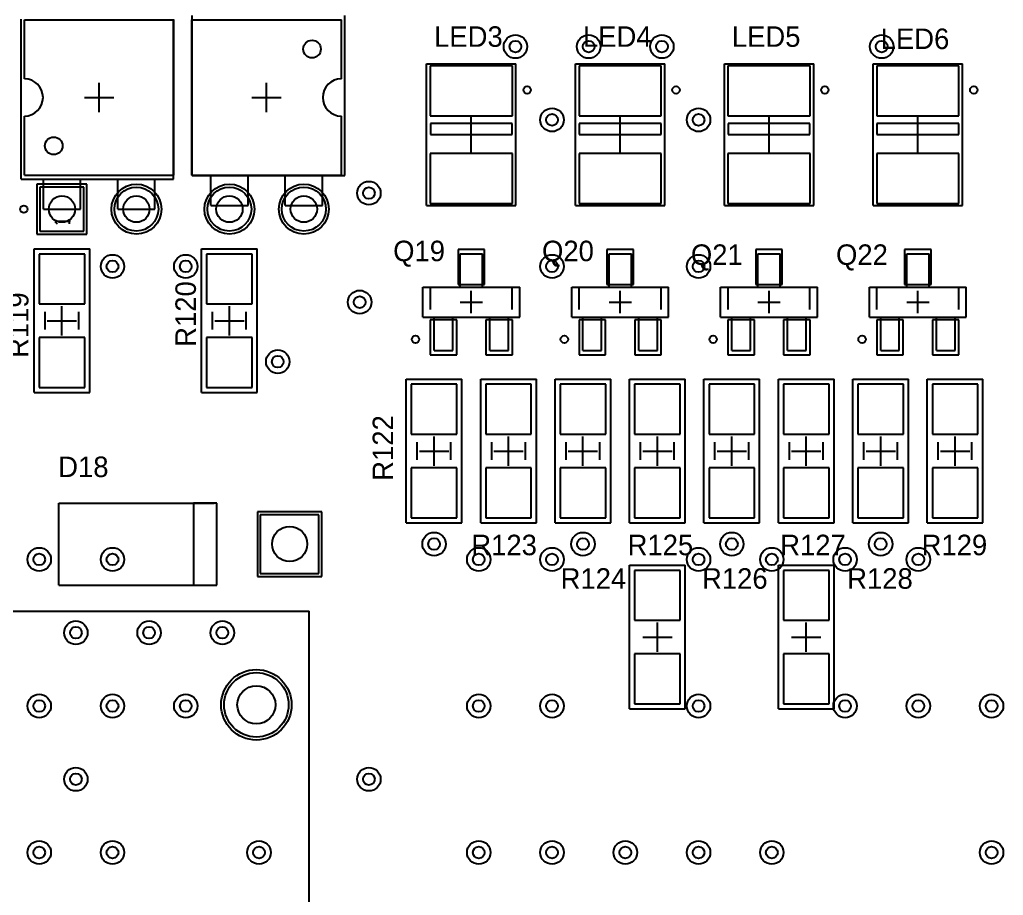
# Model space of a CAD drawing. Header units: millimetres. Extents: x 52 to 245, y 27 to 183.
# Drawn here: x 166.83 to 200.4, y 61.04 to 90.92 of the extents above; entities that cross this region are included whole.
import ezdxf

# ---------------------------------------------------------------- set-up
doc = ezdxf.new("R2010")
doc.units = ezdxf.units.MM
for name, color, linetype in [('BottomSolder', 6, 'Continuous'), ('Mechanical15', 56, 'Continuous'), ('MultiLayer', 9, 'Continuous'), ('PadHoleLayer', 156, 'Continuous'), ('TopOverlay', 2, 'Continuous'), ('TopSolder', 216, 'Continuous'), ('ViaHoleLayer', 16, 'Continuous')]:
    doc.layers.add(name, color=color, linetype=linetype)

msp = doc.modelspace()

# ---------------------------------------------------------------- linework, layer by layer
at = {"layer": 'BottomSolder'}
for p, q in [((169.127, 85.307), (167.423, 85.307)), ((167.423, 85.307), (167.423, 83.603)), ((169.127, 83.603), (169.127, 85.307)), ((167.423, 83.603), (169.127, 83.603)), ((174.943, 74.127), (174.943, 71.923)), ((177.147, 74.127), (174.943, 74.127)), ((177.147, 71.923), (177.147, 74.127)), ((174.943, 71.923), (177.147, 71.923)), ((187.818, 72.127), (187.818, 70.423)), ((189.372, 72.127), (187.818, 72.127)), ((189.372, 70.423), (189.372, 72.127)), ((192.898, 72.127), (192.898, 70.423)), ((194.452, 72.127), (192.898, 72.127)), ((194.452, 70.423), (194.452, 72.127)), ((187.818, 70.423), (189.372, 70.423)), ((192.898, 70.423), (194.452, 70.423)), ((187.818, 69.277), (187.818, 67.573)), ((189.372, 69.277), (187.818, 69.277)), ((189.372, 67.573), (189.372, 69.277)), ((192.898, 69.277), (192.898, 67.573)), ((194.452, 69.277), (192.898, 69.277)), ((194.452, 67.573), (194.452, 69.277)), ((187.818, 67.573), (189.372, 67.573)), ((192.898, 67.573), (194.452, 67.573))]:
    msp.add_line(p, q, dxfattribs=at)
for centre, radius in [((170.815, 84.455), 0.852), ((173.99, 84.455), 0.852), ((176.53, 84.455), 0.852), ((174.91, 67.54), 1.202)]:
    msp.add_circle(centre, radius, dxfattribs=at)
at = {"layer": 'Mechanical15'}
for p, q in [((172.72, 85.598), (172.72, 91.059)), ((177.927, 85.598), (177.927, 91.059)), ((166.878, 85.471), (166.878, 90.932)), ((172.085, 85.471), (172.085, 90.932)), ((180.721, 84.582), (180.721, 89.408)), ((180.721, 89.408), (183.769, 89.408)), ((183.769, 84.582), (183.769, 89.408)), ((185.801, 84.582), (185.801, 89.408)), ((185.801, 89.408), (188.849, 89.408)), ((188.849, 84.582), (188.849, 89.408)), ((190.881, 84.582), (190.881, 89.408)), ((190.881, 89.408), (193.929, 89.408)), ((193.929, 84.582), (193.929, 89.408)), ((195.961, 84.582), (195.961, 89.408)), ((195.961, 89.408), (199.009, 89.408)), ((199.009, 84.582), (199.009, 89.408)), ((169.545, 87.765), (169.545, 88.765)), ((175.26, 87.765), (175.26, 88.765)), ((169.045, 88.265), (170.045, 88.265)), ((174.76, 88.265), (175.76, 88.265)), ((182.245, 86.36), (182.245, 87.63)), ((187.325, 86.36), (187.325, 87.63)), ((192.405, 86.36), (192.405, 87.63)), ((197.485, 86.36), (197.485, 87.63)), ((181.61, 86.995), (182.88, 86.995)), ((186.69, 86.995), (187.96, 86.995)), ((191.77, 86.995), (193.04, 86.995)), ((196.85, 86.995), (198.12, 86.995)), ((172.72, 85.598), (177.927, 85.598)), ((173.355, 84.582), (173.355, 85.598)), ((174.625, 84.582), (174.625, 85.598)), ((175.895, 84.582), (175.895, 85.598)), ((177.165, 84.582), (177.165, 85.598)), ((166.878, 85.471), (172.085, 85.471)), ((167.64, 84.455), (167.64, 85.471)), ((168.91, 84.455), (168.91, 85.471)), ((170.18, 84.455), (170.18, 85.471)), ((171.45, 84.455), (171.45, 85.471)), ((167.64, 84.455), (168.91, 84.455)), ((170.18, 84.455), (171.45, 84.455)), ((173.355, 84.582), (174.625, 84.582)), ((175.895, 84.582), (177.165, 84.582)), ((180.721, 84.582), (183.769, 84.582)), ((185.801, 84.582), (188.849, 84.582)), ((190.881, 84.582), (193.929, 84.582)), ((195.961, 84.582), (199.009, 84.582)), ((168.529, 84.03), (168.029, 84.03)), ((168.029, 84.03), (168.112, 83.947)), ((168.529, 83.947), (168.529, 84.114)), ((168.529, 84.114), (168.529, 84.03)), ((167.325, 83.095), (169.225, 83.095)), ((167.325, 78.195), (167.325, 83.095)), ((169.225, 78.195), (169.225, 83.095)), ((173.04, 83.095), (174.94, 83.095)), ((173.04, 78.195), (173.04, 83.095)), ((174.94, 78.195), (174.94, 83.095)), ((181.864, 82.931), (182.626, 82.931)), ((181.864, 81.788), (181.864, 82.931)), ((182.626, 81.788), (182.626, 82.931)), ((186.944, 81.788), (186.944, 82.931)), ((186.944, 82.931), (187.706, 82.931)), ((187.706, 81.788), (187.706, 82.931)), ((192.024, 82.931), (192.786, 82.931)), ((192.024, 81.788), (192.024, 82.931)), ((192.786, 81.788), (192.786, 82.931)), ((197.104, 81.788), (197.104, 82.931)), ((197.104, 82.931), (197.866, 82.931)), ((197.866, 81.788), (197.866, 82.931)), ((180.594, 81.788), (183.896, 81.788)), ((180.594, 80.772), (180.594, 81.788)), ((182.245, 80.899), (182.245, 81.661)), ((183.896, 80.772), (183.896, 81.788)), ((185.674, 80.772), (185.674, 81.788)), ((185.674, 81.788), (188.976, 81.788)), ((187.325, 80.899), (187.325, 81.661)), ((188.976, 80.772), (188.976, 81.788)), ((190.754, 81.788), (194.056, 81.788)), ((190.754, 80.772), (190.754, 81.788)), ((192.405, 80.899), (192.405, 81.661)), ((194.056, 80.772), (194.056, 81.788)), ((195.834, 80.772), (195.834, 81.788)), ((195.834, 81.788), (199.136, 81.788)), ((197.485, 80.899), (197.485, 81.661)), ((199.136, 80.772), (199.136, 81.788)), ((181.864, 81.28), (182.626, 81.28)), ((186.944, 81.28), (187.706, 81.28)), ((192.024, 81.28), (192.786, 81.28)), ((197.104, 81.28), (197.866, 81.28)), ((168.275, 80.145), (168.275, 81.145)), ((173.99, 80.145), (173.99, 81.145)), ((167.775, 80.645), (168.775, 80.645)), ((173.49, 80.645), (174.49, 80.645)), ((180.594, 80.772), (183.896, 80.772)), ((180.975, 79.629), (180.975, 80.772)), ((181.61, 79.629), (181.61, 80.772)), ((182.88, 79.629), (182.88, 80.772)), ((183.515, 79.629), (183.515, 80.772)), ((185.674, 80.772), (188.976, 80.772)), ((186.055, 79.629), (186.055, 80.772)), ((186.69, 79.629), (186.69, 80.772)), ((187.96, 79.629), (187.96, 80.772)), ((188.595, 79.629), (188.595, 80.772)), ((190.754, 80.772), (194.056, 80.772)), ((191.135, 79.629), (191.135, 80.772)), ((191.77, 79.629), (191.77, 80.772)), ((193.04, 79.629), (193.04, 80.772)), ((193.675, 79.629), (193.675, 80.772)), ((195.834, 80.772), (199.136, 80.772)), ((196.215, 79.629), (196.215, 80.772)), ((196.85, 79.629), (196.85, 80.772)), ((198.12, 79.629), (198.12, 80.772)), ((198.755, 79.629), (198.755, 80.772)), ((180.975, 79.629), (181.61, 79.629)), ((182.88, 79.629), (183.515, 79.629)), ((186.055, 79.629), (186.69, 79.629)), ((187.96, 79.629), (188.595, 79.629)), ((191.135, 79.629), (191.77, 79.629)), ((193.04, 79.629), (193.675, 79.629)), ((196.215, 79.629), (196.85, 79.629)), ((198.12, 79.629), (198.755, 79.629)), ((180.025, 78.65), (181.925, 78.65)), ((180.025, 73.75), (180.025, 78.65)), ((181.925, 73.75), (181.925, 78.65)), ((182.565, 78.65), (184.465, 78.65)), ((182.565, 73.75), (182.565, 78.65)), ((184.465, 73.75), (184.465, 78.65)), ((185.105, 78.65), (187.005, 78.65)), ((185.105, 73.75), (185.105, 78.65)), ((187.005, 73.75), (187.005, 78.65)), ((187.645, 78.65), (189.545, 78.65)), ((187.645, 73.75), (187.645, 78.65)), ((189.545, 73.75), (189.545, 78.65)), ((190.185, 78.65), (192.085, 78.65)), ((190.185, 73.75), (190.185, 78.65)), ((192.085, 73.75), (192.085, 78.65)), ((192.725, 78.65), (194.625, 78.65)), ((192.725, 73.75), (192.725, 78.65)), ((194.625, 73.75), (194.625, 78.65)), ((195.265, 78.65), (197.165, 78.65)), ((195.265, 73.75), (195.265, 78.65)), ((197.165, 73.75), (197.165, 78.65)), ((197.805, 78.65), (199.705, 78.65)), ((197.805, 73.75), (197.805, 78.65)), ((199.705, 73.75), (199.705, 78.65)), ((167.325, 78.195), (169.225, 78.195)), ((173.04, 78.195), (174.94, 78.195)), ((180.975, 75.7), (180.975, 76.7)), ((183.515, 75.7), (183.515, 76.7)), ((186.055, 75.7), (186.055, 76.7)), ((188.595, 75.7), (188.595, 76.7)), ((191.135, 75.7), (191.135, 76.7)), ((193.675, 75.7), (193.675, 76.7)), ((196.215, 75.7), (196.215, 76.7)), ((198.755, 75.7), (198.755, 76.7)), ((180.475, 76.2), (181.475, 76.2)), ((183.015, 76.2), (184.015, 76.2)), ((185.555, 76.2), (186.555, 76.2)), ((188.095, 76.2), (189.095, 76.2)), ((190.635, 76.2), (191.635, 76.2)), ((193.175, 76.2), (194.175, 76.2)), ((195.715, 76.2), (196.715, 76.2)), ((198.255, 76.2), (199.255, 76.2)), ((180.025, 73.75), (181.925, 73.75)), ((182.565, 73.75), (184.465, 73.75)), ((185.105, 73.75), (187.005, 73.75)), ((187.645, 73.75), (189.545, 73.75)), ((190.185, 73.75), (192.085, 73.75)), ((192.725, 73.75), (194.625, 73.75)), ((195.265, 73.75), (197.165, 73.75)), ((197.805, 73.75), (199.705, 73.75)), ((187.645, 72.3), (189.545, 72.3)), ((187.645, 67.4), (187.645, 72.3)), ((189.545, 67.4), (189.545, 72.3)), ((192.725, 72.3), (194.625, 72.3)), ((192.725, 67.4), (192.725, 72.3)), ((194.625, 67.4), (194.625, 72.3)), ((188.595, 69.35), (188.595, 70.35)), ((193.675, 69.35), (193.675, 70.35)), ((188.095, 69.85), (189.095, 69.85)), ((193.175, 69.85), (194.175, 69.85)), ((187.645, 67.4), (189.545, 67.4)), ((192.725, 67.4), (194.625, 67.4))]:
    msp.add_line(p, q, dxfattribs=at)
at = {"layer": 'MultiLayer'}
for p, q in [((169.025, 85.205), (167.525, 85.205)), ((167.525, 85.205), (167.525, 83.705)), ((169.025, 83.705), (169.025, 85.205)), ((167.525, 83.705), (169.025, 83.705)), ((175.045, 74.025), (175.045, 72.025)), ((177.045, 74.025), (175.045, 74.025)), ((177.045, 72.025), (177.045, 74.025)), ((175.045, 72.025), (177.045, 72.025))]:
    msp.add_line(p, q, dxfattribs=at)
for centre, radius in [((183.75, 90), 0.4), ((186.25, 90), 0.4), ((188.75, 90), 0.4), ((196.25, 90), 0.4), ((185, 87.5), 0.4), ((190, 87.5), 0.4), ((178.75, 85), 0.4), ((170.815, 84.455), 0.75), ((173.99, 84.455), 0.75), ((176.53, 84.455), 0.75), ((170, 82.5), 0.4), ((172.5, 82.5), 0.4), ((185, 82.5), 0.4), ((190, 82.5), 0.4), ((178.435, 81.28), 0.4), ((175.641, 79.248), 0.4), ((180.975, 73.025), 0.4), ((186.055, 73.025), 0.4), ((191.135, 73.025), 0.4), ((196.215, 73.025), 0.4), ((167.5, 72.5), 0.4), ((170, 72.5), 0.4), ((182.5, 72.5), 0.4), ((185, 72.5), 0.4), ((190, 72.5), 0.4), ((192.5, 72.5), 0.4), ((195, 72.5), 0.4), ((197.5, 72.5), 0.4), ((168.75, 70), 0.4), ((171.25, 70), 0.4), ((173.75, 70), 0.4), ((174.91, 67.54), 1.1), ((167.5, 67.5), 0.4), ((170, 67.5), 0.4), ((172.5, 67.5), 0.4), ((182.5, 67.5), 0.4), ((185, 67.5), 0.4), ((190, 67.5), 0.4), ((195, 67.5), 0.4), ((197.5, 67.5), 0.4), ((200, 67.5), 0.4), ((168.75, 65), 0.4), ((178.75, 65), 0.4), ((167.5, 62.5), 0.4), ((170, 62.5), 0.4), ((175, 62.5), 0.4), ((182.5, 62.5), 0.4), ((185, 62.5), 0.4), ((187.5, 62.5), 0.4), ((190, 62.5), 0.4), ((192.5, 62.5), 0.4), ((200, 62.5), 0.4)]:
    msp.add_circle(centre, radius, dxfattribs=at)
at = {"layer": 'PadHoleLayer'}
for centre, radius in [((168.275, 84.455), 0.45), ((170.815, 84.455), 0.45), ((173.99, 84.455), 0.45), ((176.53, 84.455), 0.45), ((176.045, 73.025), 0.6), ((174.91, 67.54), 0.65)]:
    msp.add_circle(centre, radius, dxfattribs=at)
at = {"layer": 'TopOverlay'}
for p, q in [((166.995, 90.915), (172.095, 90.915)), ((166.995, 88.9), (166.995, 90.915)), ((172.095, 85.615), (172.095, 90.915)), ((172.71, 90.915), (177.81, 90.915)), ((172.71, 85.615), (172.71, 90.915)), ((177.81, 88.9), (177.81, 90.915)), ((166.995, 85.615), (166.995, 87.63)), ((177.81, 85.615), (177.81, 87.63)), ((183.642, 87.376), (180.848, 87.376)), ((180.848, 87.376), (180.848, 86.995)), ((183.642, 86.995), (183.642, 87.376)), ((188.722, 87.376), (185.928, 87.376)), ((185.928, 87.376), (185.928, 86.995)), ((188.722, 86.995), (188.722, 87.376)), ((193.802, 87.376), (191.008, 87.376)), ((191.008, 87.376), (191.008, 86.995)), ((193.802, 86.995), (193.802, 87.376)), ((198.882, 87.376), (196.088, 87.376)), ((196.088, 87.376), (196.088, 86.995)), ((198.882, 86.995), (198.882, 87.376)), ((180.848, 86.995), (183.642, 86.995)), ((185.928, 86.995), (188.722, 86.995)), ((191.008, 86.995), (193.802, 86.995)), ((196.088, 86.995), (198.882, 86.995)), ((166.995, 85.615), (172.095, 85.615)), ((172.71, 85.615), (177.81, 85.615)), ((180.848, 81.788), (181.356, 81.788)), ((180.848, 81.026), (180.848, 81.788)), ((183.007, 81.788), (183.642, 81.788)), ((183.642, 81.026), (183.642, 81.788)), ((185.928, 81.026), (185.928, 81.788)), ((185.928, 81.788), (186.436, 81.788)), ((188.087, 81.788), (188.722, 81.788)), ((188.722, 81.026), (188.722, 81.788)), ((191.008, 81.788), (191.516, 81.788)), ((191.008, 81.026), (191.008, 81.788)), ((193.167, 81.788), (193.802, 81.788)), ((193.802, 81.026), (193.802, 81.788)), ((196.088, 81.026), (196.088, 81.788)), ((196.088, 81.788), (196.596, 81.788)), ((198.247, 81.788), (198.882, 81.788)), ((198.882, 81.026), (198.882, 81.788)), ((167.7, 80.345), (167.7, 80.945)), ((168.85, 80.345), (168.85, 80.945)), ((173.415, 80.345), (173.415, 80.945)), ((174.565, 80.345), (174.565, 80.945)), ((180.4, 75.9), (180.4, 76.5)), ((181.55, 75.9), (181.55, 76.5)), ((182.94, 75.9), (182.94, 76.5)), ((184.09, 75.9), (184.09, 76.5)), ((185.48, 75.9), (185.48, 76.5)), ((186.63, 75.9), (186.63, 76.5)), ((188.02, 75.9), (188.02, 76.5)), ((189.17, 75.9), (189.17, 76.5)), ((190.56, 75.9), (190.56, 76.5)), ((191.71, 75.9), (191.71, 76.5)), ((193.1, 75.9), (193.1, 76.5)), ((194.25, 75.9), (194.25, 76.5)), ((195.64, 75.9), (195.64, 76.5)), ((196.79, 75.9), (196.79, 76.5)), ((198.18, 75.9), (198.18, 76.5)), ((199.33, 75.9), (199.33, 76.5)), ((168.165, 71.625), (168.165, 74.425)), ((168.165, 74.425), (173.465, 74.425)), ((172.765, 74.425), (172.765, 71.625)), ((173.565, 74.425), (172.765, 74.425)), ((173.565, 71.625), (173.565, 74.425)), ((168.165, 71.625), (173.465, 71.625)), ((172.765, 71.625), (173.565, 71.625)), ((162.306, 70.739), (176.71, 70.739)), ((176.71, 68.961), (176.71, 70.739)), ((176.71, 51.562), (176.71, 68.961))]:
    msp.add_line(p, q, dxfattribs=at)
for centre, radius in [((176.81, 89.915), 0.3), ((184.15, 88.519), 0.127), ((189.23, 88.519), 0.127), ((194.31, 88.519), 0.127), ((199.39, 88.519), 0.127), ((167.995, 86.615), 0.3), ((166.975, 84.455), 0.125), ((180.34, 80.01), 0.127), ((185.42, 80.01), 0.127), ((190.5, 80.01), 0.127), ((195.58, 80.01), 0.127)]:
    msp.add_circle(centre, radius, dxfattribs=at)
for centre, start, end in [((166.995, 88.265), 270, 90), ((177.81, 88.265), 90, 270)]:
    msp.add_arc(centre, 0.635, start, end, dxfattribs=at)
at = {"layer": 'TopSolder'}
for p, q in [((183.647, 89.347), (180.843, 89.347)), ((180.843, 89.347), (180.843, 87.643)), ((183.647, 87.643), (183.647, 89.347)), ((188.727, 89.347), (185.923, 89.347)), ((185.923, 89.347), (185.923, 87.643)), ((188.727, 87.643), (188.727, 89.347)), ((193.807, 89.347), (191.003, 89.347)), ((191.003, 89.347), (191.003, 87.643)), ((193.807, 87.643), (193.807, 89.347)), ((198.887, 89.347), (196.083, 89.347)), ((196.083, 89.347), (196.083, 87.643)), ((198.887, 87.643), (198.887, 89.347)), ((180.843, 87.643), (183.647, 87.643)), ((185.923, 87.643), (188.727, 87.643)), ((191.003, 87.643), (193.807, 87.643)), ((196.083, 87.643), (198.887, 87.643)), ((183.647, 86.347), (180.843, 86.347)), ((180.843, 86.347), (180.843, 84.643)), ((183.647, 84.643), (183.647, 86.347)), ((188.727, 86.347), (185.923, 86.347)), ((185.923, 86.347), (185.923, 84.643)), ((188.727, 84.643), (188.727, 86.347)), ((193.807, 86.347), (191.003, 86.347)), ((191.003, 86.347), (191.003, 84.643)), ((193.807, 84.643), (193.807, 86.347)), ((198.887, 86.347), (196.083, 86.347)), ((196.083, 86.347), (196.083, 84.643)), ((198.887, 84.643), (198.887, 86.347)), ((169.127, 85.307), (167.423, 85.307)), ((167.423, 85.307), (167.423, 83.603)), ((169.127, 83.603), (169.127, 85.307)), ((180.843, 84.643), (183.647, 84.643)), ((185.923, 84.643), (188.727, 84.643)), ((191.003, 84.643), (193.807, 84.643)), ((196.083, 84.643), (198.887, 84.643)), ((167.423, 83.603), (169.127, 83.603)), ((167.498, 82.922), (167.498, 81.218)), ((169.052, 82.922), (167.498, 82.922)), ((169.052, 81.218), (169.052, 82.922)), ((174.767, 82.922), (173.213, 82.922)), ((173.213, 82.922), (173.213, 81.218)), ((174.767, 81.218), (174.767, 82.922)), ((182.697, 83.082), (181.793, 83.082)), ((181.793, 83.082), (181.793, 81.878)), ((182.697, 81.878), (182.697, 83.082)), ((187.777, 83.082), (186.873, 83.082)), ((186.873, 83.082), (186.873, 81.878)), ((187.777, 81.878), (187.777, 83.082)), ((192.857, 83.082), (191.953, 83.082)), ((191.953, 83.082), (191.953, 81.878)), ((192.857, 81.878), (192.857, 83.082)), ((197.937, 83.082), (197.033, 83.082)), ((197.033, 83.082), (197.033, 81.878)), ((197.937, 81.878), (197.937, 83.082)), ((181.793, 81.878), (182.697, 81.878)), ((186.873, 81.878), (187.777, 81.878)), ((191.953, 81.878), (192.857, 81.878)), ((197.033, 81.878), (197.937, 81.878)), ((167.498, 81.218), (169.052, 81.218)), ((173.213, 81.218), (174.767, 81.218)), ((181.747, 80.682), (180.843, 80.682)), ((180.843, 80.682), (180.843, 79.478)), ((181.747, 79.478), (181.747, 80.682)), ((183.647, 80.682), (182.743, 80.682)), ((182.743, 80.682), (182.743, 79.478)), ((183.647, 79.478), (183.647, 80.682)), ((186.827, 80.682), (185.923, 80.682)), ((185.923, 80.682), (185.923, 79.478)), ((186.827, 79.478), (186.827, 80.682)), ((188.727, 80.682), (187.823, 80.682)), ((187.823, 80.682), (187.823, 79.478)), ((188.727, 79.478), (188.727, 80.682)), ((191.907, 80.682), (191.003, 80.682)), ((191.003, 80.682), (191.003, 79.478)), ((191.907, 79.478), (191.907, 80.682)), ((193.807, 80.682), (192.903, 80.682)), ((192.903, 80.682), (192.903, 79.478)), ((193.807, 79.478), (193.807, 80.682)), ((196.987, 80.682), (196.083, 80.682)), ((196.083, 80.682), (196.083, 79.478)), ((196.987, 79.478), (196.987, 80.682)), ((198.887, 80.682), (197.983, 80.682)), ((197.983, 80.682), (197.983, 79.478)), ((198.887, 79.478), (198.887, 80.682)), ((167.498, 80.072), (167.498, 78.368)), ((169.052, 80.072), (167.498, 80.072)), ((169.052, 78.368), (169.052, 80.072)), ((174.767, 80.072), (173.213, 80.072)), ((173.213, 80.072), (173.213, 78.368)), ((174.767, 78.368), (174.767, 80.072)), ((180.843, 79.478), (181.747, 79.478)), ((182.743, 79.478), (183.647, 79.478)), ((185.923, 79.478), (186.827, 79.478)), ((187.823, 79.478), (188.727, 79.478)), ((191.003, 79.478), (191.907, 79.478)), ((192.903, 79.478), (193.807, 79.478)), ((196.083, 79.478), (196.987, 79.478)), ((197.983, 79.478), (198.887, 79.478)), ((167.498, 78.368), (169.052, 78.368)), ((173.213, 78.368), (174.767, 78.368)), ((181.752, 78.477), (180.198, 78.477)), ((180.198, 78.477), (180.198, 76.773)), ((181.752, 76.773), (181.752, 78.477)), ((182.738, 78.477), (182.738, 76.773)), ((184.292, 78.477), (182.738, 78.477)), ((184.292, 76.773), (184.292, 78.477)), ((186.832, 78.477), (185.278, 78.477)), ((185.278, 78.477), (185.278, 76.773)), ((186.832, 76.773), (186.832, 78.477)), ((187.818, 78.477), (187.818, 76.773)), ((189.372, 78.477), (187.818, 78.477)), ((189.372, 76.773), (189.372, 78.477)), ((191.912, 78.477), (190.358, 78.477)), ((190.358, 78.477), (190.358, 76.773)), ((191.912, 76.773), (191.912, 78.477)), ((192.898, 78.477), (192.898, 76.773)), ((194.452, 78.477), (192.898, 78.477)), ((194.452, 76.773), (194.452, 78.477)), ((196.992, 78.477), (195.438, 78.477)), ((195.438, 78.477), (195.438, 76.773)), ((196.992, 76.773), (196.992, 78.477)), ((197.978, 78.477), (197.978, 76.773)), ((199.532, 78.477), (197.978, 78.477)), ((199.532, 76.773), (199.532, 78.477)), ((180.198, 76.773), (181.752, 76.773)), ((182.738, 76.773), (184.292, 76.773)), ((185.278, 76.773), (186.832, 76.773)), ((187.818, 76.773), (189.372, 76.773)), ((190.358, 76.773), (191.912, 76.773)), ((192.898, 76.773), (194.452, 76.773)), ((195.438, 76.773), (196.992, 76.773)), ((197.978, 76.773), (199.532, 76.773)), ((181.752, 75.627), (180.198, 75.627)), ((180.198, 75.627), (180.198, 73.923)), ((181.752, 73.923), (181.752, 75.627)), ((182.738, 75.627), (182.738, 73.923)), ((184.292, 75.627), (182.738, 75.627)), ((184.292, 73.923), (184.292, 75.627)), ((186.832, 75.627), (185.278, 75.627)), ((185.278, 75.627), (185.278, 73.923)), ((186.832, 73.923), (186.832, 75.627)), ((187.818, 75.627), (187.818, 73.923)), ((189.372, 75.627), (187.818, 75.627)), ((189.372, 73.923), (189.372, 75.627)), ((191.912, 75.627), (190.358, 75.627)), ((190.358, 75.627), (190.358, 73.923)), ((191.912, 73.923), (191.912, 75.627)), ((192.898, 75.627), (192.898, 73.923)), ((194.452, 75.627), (192.898, 75.627)), ((194.452, 73.923), (194.452, 75.627)), ((196.992, 75.627), (195.438, 75.627)), ((195.438, 75.627), (195.438, 73.923)), ((196.992, 73.923), (196.992, 75.627)), ((197.978, 75.627), (197.978, 73.923)), ((199.532, 75.627), (197.978, 75.627)), ((199.532, 73.923), (199.532, 75.627)), ((174.943, 74.127), (174.943, 71.923)), ((177.147, 74.127), (174.943, 74.127)), ((177.147, 71.923), (177.147, 74.127)), ((180.198, 73.923), (181.752, 73.923)), ((182.738, 73.923), (184.292, 73.923)), ((185.278, 73.923), (186.832, 73.923)), ((187.818, 73.923), (189.372, 73.923)), ((190.358, 73.923), (191.912, 73.923)), ((192.898, 73.923), (194.452, 73.923)), ((195.438, 73.923), (196.992, 73.923)), ((197.978, 73.923), (199.532, 73.923)), ((174.943, 71.923), (177.147, 71.923))]:
    msp.add_line(p, q, dxfattribs=at)
for centre, radius in [((170.815, 84.455), 0.852), ((173.99, 84.455), 0.852), ((176.53, 84.455), 0.852), ((174.91, 67.54), 1.202)]:
    msp.add_circle(centre, radius, dxfattribs=at)
at = {"layer": 'ViaHoleLayer'}
for centre in [(183.75, 90), (186.25, 90), (188.75, 90), (196.25, 90), (185, 87.5), (190, 87.5), (178.75, 85), (170, 82.5), (172.5, 82.5), (185, 82.5), (190, 82.5), (178.435, 81.28), (175.641, 79.248), (180.975, 73.025), (186.055, 73.025), (191.135, 73.025), (196.215, 73.025), (167.5, 72.5), (170, 72.5), (182.5, 72.5), (185, 72.5), (190, 72.5), (192.5, 72.5), (195, 72.5), (197.5, 72.5), (168.75, 70), (171.25, 70), (173.75, 70), (167.5, 67.5), (170, 67.5), (172.5, 67.5), (182.5, 67.5), (185, 67.5), (190, 67.5), (195, 67.5), (197.5, 67.5), (200, 67.5), (168.75, 65), (178.75, 65), (167.5, 62.5), (170, 62.5), (175, 62.5), (182.5, 62.5), (185, 62.5), (187.5, 62.5), (190, 62.5), (192.5, 62.5), (200, 62.5)]:
    msp.add_circle(centre, 0.2, dxfattribs=at)

# ---------------------------------------------------------------- texts
at = {"layer": 'TopOverlay'}
for s, p in [('LED3', (180.975, 89.992)), ('LED4', (186.055, 89.992)), ('LED5', (191.135, 89.992)), ('LED6', (196.215, 89.916)), ('Q19', (179.578, 82.677)), ('Q20', (184.658, 82.677)), ('Q21', (189.738, 82.55)), ('Q22', (194.691, 82.55)), ('D18', (168.148, 75.311)), ('R123', (182.245, 72.644)), ('R125', (187.579, 72.644)), ('R127', (192.786, 72.644)), ('R129', (197.612, 72.644)), ('R124', (185.293, 71.501)), ('R126', (190.119, 71.501)), ('R128', (195.072, 71.501))]:
    msp.add_text(s, height=0.7, dxfattribs=at).set_placement(p)
for s, p in [('R120', (172.847, 79.756)), ('R119', (167.132, 79.375)), ('R122', (179.578, 75.184))]:
    msp.add_text(s, height=0.7, rotation=90, dxfattribs=at).set_placement(p)

doc.saveas('drawing.dxf')
